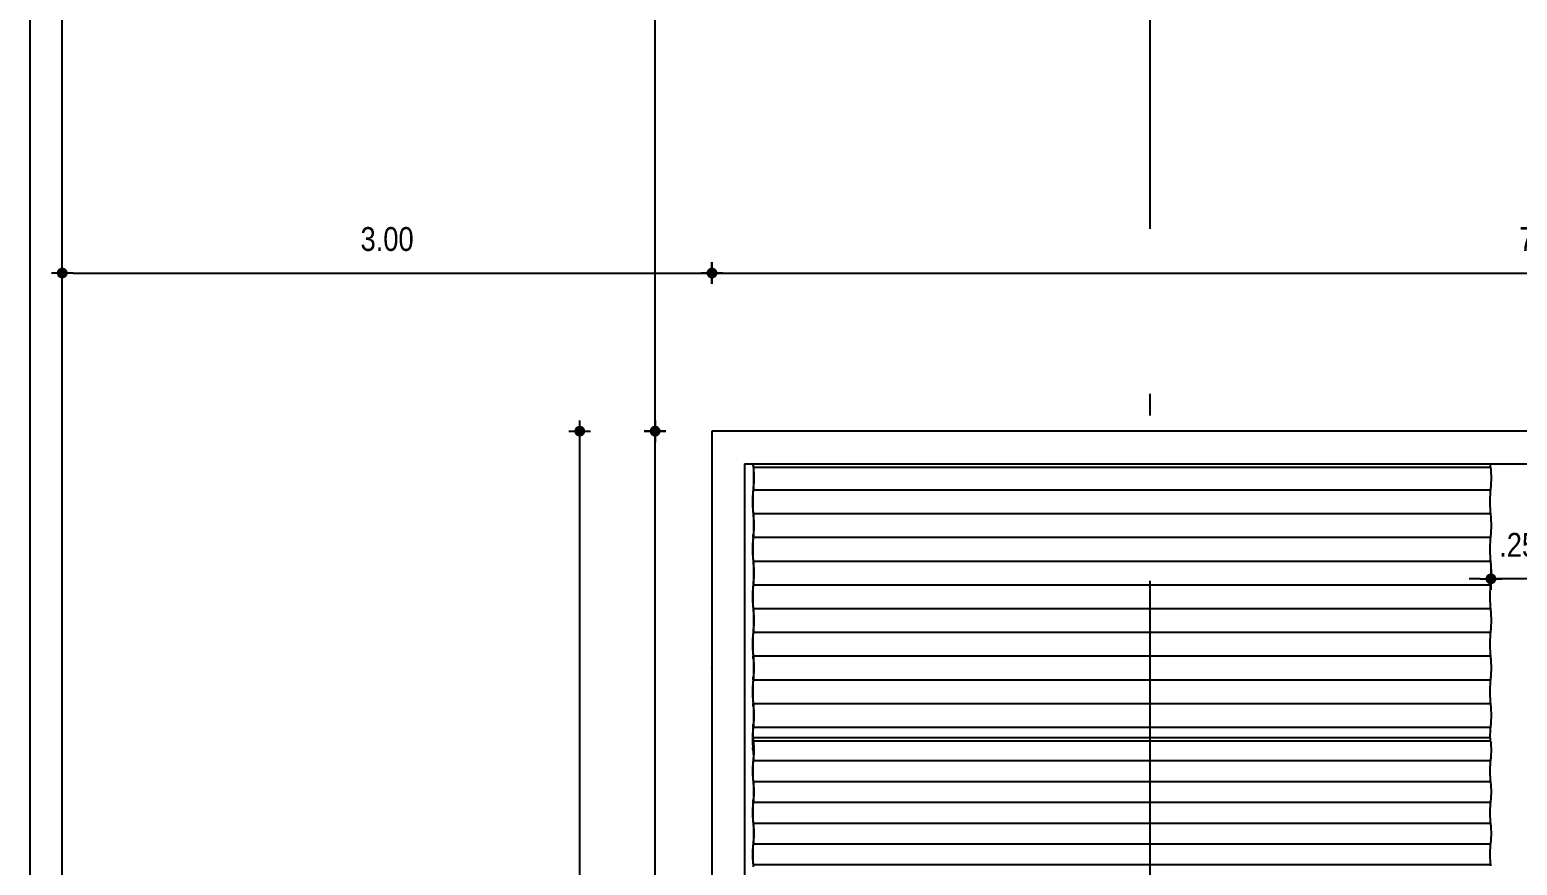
# Model space of a CAD drawing. Header units: millimetres. Extents: x 3212 to 6878, y 1640 to 3386.
# Drawn here: x 3259.11 to 3265.97, y 1666.02 to 1669.87 of the extents above; entities that cross this region are included whole.
import ezdxf

# ---------------------------------------------------------------- set-up
doc = ezdxf.new("R2010")
doc.units = ezdxf.units.MM
doc.header["$LTSCALE"] = 0.8
doc.linetypes.add('DASHDOT2', pattern=[12.7, 6.35, -3.175, 0, -3.175])
for name, color, linetype in [('A-PEN-08', 8, 'Continuous'), ('A-PEN-R', 1, 'Continuous'), ('A-PEN-Y', 2, 'Continuous'), ('COTA', 2, 'Continuous'), ('JANELAS_EXTERNO', 1, 'Continuous')]:
    doc.layers.add(name, color=color, linetype=linetype)
doc.layers.add('COTAS', color=53, linetype='Continuous', lineweight=9)
doc.styles.add('F2', font='ARIALN.TTF')
doc.dimstyles.new('ARQUITETURA', dxfattribs={"dimtxt": 0.11, "dimasz": 0.05, "dimexe": 0.1, "dimexo": 0, "dimgap": 0.1, "dimtad": 1, "dimzin": 5, "dimdsep": 46, "dimtxsty": 'F2', "dimblk": 'COTA', "dimcen": 0, "dimse1": 1, "dimse2": 1, "dimadec": 0, "dimazin": 0, "dimtfac": 2, "dimtix": 1, "dimtmove": 2, "dimatfit": 3, "dimldrblk": 'COTA', "dimfxl": 0, "dimtolj": 1, "dimtzin": 5, "dimarcsym": 0})

# ---------------------------------------------------------------- blocks, each defined once
blk = doc.blocks.new('COTA')
at = {"layer": 'COTA'}
for p, q in [((-1, 0), (1, 0)), ((0, 1), (0, -1))]:
    blk.add_line(p, q, dxfattribs=at)
at = {"layer": 'COTA', "const_width": 0.5}
blk.add_lwpolyline([(-0.25, 0, 1), (0.25, 0, 1)], format="xyb", close=True, dxfattribs=at)
blk = doc.blocks.new('*D290')
at = {"layer": 'COTAS', "color": 0, "lineweight": -2, "transparency": 16777216}
blk.add_line((3261.994, 1653.2206), (3261.994, 1667.9706), dxfattribs=at)
at = {"layer": 'Defpoints', "color": 0, "transparency": 16777216}
for p in [(3261.994, 1668.0206), (3262.2566, 1668.0206), (3262.2566, 1653.1706)]:
    blk.add_point(p, dxfattribs=at)
at = {"layer": 'COTAS', "color": 0, "lineweight": -2, "transparency": 16777216, "xscale": 0.05, "yscale": 0.05, "zscale": 0.05}
for p, rotation in [((3261.994, 1668.0206), 90), ((3261.994, 1653.1706), 270)]:
    blk.add_blockref('COTA', p, dxfattribs=dict(at, rotation=rotation))
at = {"layer": 'COTAS', "color": 0, "transparency": 16777216, "insert": (3261.8378, 1660.5956), "char_height": 0.11, "attachment_point": 5, "rotation": 90, "style": 'F2'}
blk.add_mtext('\\A1;14.85', dxfattribs=at)
blk = doc.blocks.new('*D291')
at = {"layer": 'COTAS', "color": 0, "lineweight": -2, "transparency": 16777216}
blk.add_line((3261.994, 1668.0706), (3261.994, 1681.9706), dxfattribs=at)
at = {"layer": 'Defpoints', "color": 0, "transparency": 16777216}
for p in [(3261.994, 1682.0206), (3261.994, 1682.0206), (3262.2566, 1668.0206)]:
    blk.add_point(p, dxfattribs=at)
at = {"layer": 'COTAS', "color": 0, "lineweight": -2, "transparency": 16777216, "xscale": 0.05, "yscale": 0.05, "zscale": 0.05}
for p, rotation in [((3261.994, 1682.0206), 90), ((3261.994, 1668.0206), 270)]:
    blk.add_blockref('COTA', p, dxfattribs=dict(at, rotation=rotation))
at = {"layer": 'COTAS', "color": 0, "transparency": 16777216, "insert": (3261.8378, 1675.0206), "char_height": 0.11, "attachment_point": 5, "rotation": 90, "style": 'F2'}
blk.add_mtext('\\A1;14.00', dxfattribs=at)
blk = doc.blocks.new('*D292')
at = {"layer": 'COTAS', "color": 0, "lineweight": -2, "transparency": 16777216}
blk.add_line((3259.3066, 1668.7505), (3262.2066, 1668.7505), dxfattribs=at)
at = {"layer": 'Defpoints', "color": 0, "transparency": 16777216}
for p in [(3262.2566, 1668.7505), (3259.2566, 1668.6706), (3262.2566, 1668.0206)]:
    blk.add_point(p, dxfattribs=at)
at = {"layer": 'COTAS', "color": 0, "lineweight": -2, "transparency": 16777216, "xscale": 0.05, "yscale": 0.05, "zscale": 0.05, "rotation": 180}
blk.add_blockref('COTA', (3259.2566, 1668.7505), dxfattribs=at)
at = {"layer": 'COTAS', "color": 0, "lineweight": -2, "transparency": 16777216, "xscale": 0.05, "yscale": 0.05, "zscale": 0.05}
blk.add_blockref('COTA', (3262.2566, 1668.7505), dxfattribs=at)
at = {"layer": 'COTAS', "color": 0, "transparency": 16777216, "insert": (3260.7566, 1668.9067), "char_height": 0.11, "attachment_point": 5, "style": 'F2'}
blk.add_mtext('\\A1;3.00', dxfattribs=at)
blk = doc.blocks.new('*D293')
at = {"layer": 'COTAS', "color": 0, "lineweight": -2, "transparency": 16777216}
blk.add_line((3262.3066, 1668.7505), (3269.9066, 1668.7505), dxfattribs=at)
at = {"layer": 'Defpoints', "color": 0, "transparency": 16777216}
for p in [(3269.9566, 1668.7505), (3262.2566, 1668.0206), (3269.9566, 1668.0206)]:
    blk.add_point(p, dxfattribs=at)
at = {"layer": 'COTAS', "color": 0, "lineweight": -2, "transparency": 16777216, "xscale": 0.05, "yscale": 0.05, "zscale": 0.05, "rotation": 180}
blk.add_blockref('COTA', (3262.2566, 1668.7505), dxfattribs=at)
at = {"layer": 'COTAS', "color": 0, "lineweight": -2, "transparency": 16777216, "xscale": 0.05, "yscale": 0.05, "zscale": 0.05}
blk.add_blockref('COTA', (3269.9566, 1668.7505), dxfattribs=at)
at = {"layer": 'COTAS', "color": 0, "transparency": 16777216, "insert": (3266.1066, 1668.9067), "char_height": 0.11, "attachment_point": 5, "style": 'F2'}
blk.add_mtext('\\A1;7.70', dxfattribs=at)
blk = doc.blocks.new('*D302')
at = {"layer": 'COTAS', "color": 0, "lineweight": -2, "transparency": 16777216}
blk.add_line((3261.646, 1652.2207), (3261.646, 1667.9706), dxfattribs=at)
at = {"layer": 'Defpoints', "color": 0, "transparency": 16777216}
for p in [(3261.646, 1668.0206), (3262.3031, 1668.0206), (3266.2556, 1652.1707)]:
    blk.add_point(p, dxfattribs=at)
at = {"layer": 'COTAS', "color": 0, "lineweight": -2, "transparency": 16777216, "xscale": 0.05, "yscale": 0.05, "zscale": 0.05}
for p, rotation in [((3261.646, 1668.0206), 90), ((3261.646, 1652.1707), 270)]:
    blk.add_blockref('COTA', p, dxfattribs=dict(at, rotation=rotation))
at = {"layer": 'COTAS', "color": 0, "transparency": 16777216, "insert": (3261.4899, 1660.0956), "char_height": 0.11, "attachment_point": 5, "rotation": 90, "style": 'F2'}
blk.add_mtext('\\A1;15.85', dxfattribs=at)
blk = doc.blocks.new('*D303')
at = {"layer": 'COTAS', "color": 0, "lineweight": -2, "transparency": 16777216}
for p, q in [((3265.803, 1667.339), (3265.753, 1667.339)), ((3266.1041, 1667.339), (3265.853, 1667.339)), ((3266.1541, 1667.339), (3266.2041, 1667.339))]:
    blk.add_line(p, q, dxfattribs=at)
at = {"layer": 'Defpoints', "color": 0, "transparency": 16777216}
for p in [(3266.1041, 1667.4089), (3265.853, 1667.3929), (3265.853, 1667.339)]:
    blk.add_point(p, dxfattribs=at)
at = {"layer": 'COTAS', "color": 0, "lineweight": -2, "transparency": 16777216, "xscale": 0.05, "yscale": 0.05, "zscale": 0.05}
blk.add_blockref('COTA', (3265.853, 1667.339), dxfattribs=at)
at = {"layer": 'COTAS', "color": 0, "lineweight": -2, "transparency": 16777216, "xscale": 0.05, "yscale": 0.05, "zscale": 0.05, "rotation": 180}
blk.add_blockref('COTA', (3266.1041, 1667.339), dxfattribs=at)
at = {"layer": 'COTAS', "color": 0, "transparency": 16777216, "insert": (3265.9786, 1667.4952), "char_height": 0.11, "attachment_point": 5, "style": 'F2'}
blk.add_mtext('\\A1;.25', dxfattribs=at)

msp = doc.modelspace()

# ---------------------------------------------------------------- linework, layer by layer
for p, q in [((3262.446, 1667.8652), (3262.4464, 1667.8706)), ((3262.446, 1667.8652), (3262.448, 1667.8406)), ((3262.4478, 1667.8531), (3262.4464, 1667.8706)), ((3262.4478, 1667.8531), (3262.4485, 1667.8452)), ((3262.448, 1667.8406), (3262.4484, 1667.8326)), ((3262.4484, 1667.8326), (3262.4488, 1667.8238)), ((3262.4485, 1667.8452), (3262.449, 1667.8361)), ((3262.4488, 1667.8238), (3262.449, 1667.8144)), ((3262.449, 1667.8361), (3262.4493, 1667.8262)), ((3262.449, 1667.8144), (3262.449, 1667.8048)), ((3262.4493, 1667.8262), (3262.4496, 1667.8157)), ((3262.4496, 1667.8157), (3262.4496, 1667.8048)), ((3265.8517, 1667.8531), (3265.1837, 1667.8531)), ((3265.8517, 1667.8531), (3265.8503, 1667.8706)), ((3265.8517, 1667.8531), (3265.8523, 1667.8452)), ((3265.8523, 1667.8452), (3265.8528, 1667.8361)), ((3265.8528, 1667.8361), (3265.8532, 1667.8262)), ((3265.8532, 1667.8262), (3265.8534, 1667.8157)), ((3265.8534, 1667.8157), (3265.8535, 1667.8048)), ((3262.446, 1667.7489), (3262.4453, 1667.7402)), ((3262.4464, 1667.7435), (3262.4458, 1667.7356)), ((3262.4474, 1667.762), (3262.446, 1667.7489)), ((3262.4471, 1667.75), (3262.4464, 1667.7435)), ((3262.4478, 1667.7565), (3262.4471, 1667.75)), ((3262.448, 1667.769), (3262.4474, 1667.762)), ((3262.4485, 1667.7644), (3262.4478, 1667.7565)), ((3262.4484, 1667.777), (3262.448, 1667.769)), ((3262.4488, 1667.7858), (3262.4484, 1667.777)), ((3262.449, 1667.7735), (3262.4485, 1667.7644)), ((3262.449, 1667.7952), (3262.4488, 1667.7858)), ((3262.449, 1667.8048), (3262.449, 1667.7952)), ((3262.4493, 1667.7834), (3262.449, 1667.7735)), ((3262.4496, 1667.7939), (3262.4493, 1667.7834)), ((3262.4496, 1667.8048), (3262.4496, 1667.7939)), ((3265.8502, 1667.7435), (3265.8496, 1667.7356)), ((3265.8509, 1667.75), (3265.8502, 1667.7435)), ((3265.8517, 1667.7565), (3265.8509, 1667.75)), ((3265.8523, 1667.7644), (3265.8517, 1667.7565)), ((3265.8528, 1667.7735), (3265.8523, 1667.7644)), ((3265.8532, 1667.7834), (3265.8528, 1667.7735)), ((3265.8534, 1667.7939), (3265.8532, 1667.7834)), ((3265.8535, 1667.8048), (3265.8534, 1667.7939)), ((3262.4443, 1667.719), (3262.444, 1667.7073)), ((3262.444, 1667.7073), (3262.444, 1667.6952)), ((3262.444, 1667.6952), (3262.444, 1667.6832)), ((3262.444, 1667.6832), (3262.4443, 1667.6714)), ((3262.4447, 1667.7301), (3262.4443, 1667.719)), ((3262.4449, 1667.7166), (3262.4446, 1667.7061)), ((3262.4446, 1667.7061), (3262.4446, 1667.6952)), ((3262.4446, 1667.6952), (3262.4446, 1667.6844)), ((3262.4446, 1667.6844), (3262.4449, 1667.6738)), ((3262.4453, 1667.7402), (3262.4447, 1667.7301)), ((3262.4452, 1667.7266), (3262.4449, 1667.7166)), ((3262.4449, 1667.6738), (3262.4452, 1667.6639)), ((3262.4458, 1667.7356), (3262.4452, 1667.7266)), ((3265.8485, 1667.7061), (3265.8484, 1667.6952)), ((3265.8484, 1667.6952), (3265.8485, 1667.6844)), ((3265.8487, 1667.7166), (3265.8485, 1667.7061)), ((3265.8485, 1667.6844), (3265.8487, 1667.6738)), ((3265.8491, 1667.7266), (3265.8487, 1667.7166)), ((3265.8487, 1667.6738), (3265.8491, 1667.6639)), ((3265.8496, 1667.7356), (3265.8491, 1667.7266)), ((3262.4443, 1667.6714), (3262.4447, 1667.6604)), ((3262.4447, 1667.6604), (3262.4453, 1667.6503)), ((3262.4452, 1667.6639), (3262.4458, 1667.6549)), ((3262.4453, 1667.6503), (3262.446, 1667.6415)), ((3262.4458, 1667.6549), (3262.4464, 1667.647)), ((3262.446, 1667.6415), (3262.4474, 1667.6285)), ((3262.4464, 1667.647), (3262.4471, 1667.6405)), ((3262.4471, 1667.6405), (3262.4478, 1667.6339)), ((3262.4474, 1667.6285), (3262.448, 1667.6215)), ((3262.4478, 1667.6339), (3262.4485, 1667.626)), ((3262.448, 1667.6215), (3262.4484, 1667.6135)), ((3262.4484, 1667.6135), (3262.4488, 1667.6047)), ((3262.4485, 1667.626), (3262.449, 1667.617)), ((3262.4488, 1667.6047), (3262.449, 1667.5953)), ((3262.449, 1667.617), (3262.4493, 1667.6071)), ((3262.4493, 1667.6071), (3262.4496, 1667.5965)), ((3265.8491, 1667.6639), (3265.8496, 1667.6549)), ((3265.8496, 1667.6549), (3265.8502, 1667.647)), ((3265.8502, 1667.647), (3265.8509, 1667.6405)), ((3265.8509, 1667.6405), (3265.8517, 1667.6339)), ((3265.8517, 1667.6339), (3265.8523, 1667.626)), ((3265.8523, 1667.626), (3265.8528, 1667.617)), ((3265.8528, 1667.617), (3265.8532, 1667.6071)), ((3265.8532, 1667.6071), (3265.8534, 1667.5965)), ((3262.446, 1667.5298), (3262.4474, 1667.5428)), ((3262.4478, 1667.5374), (3262.4471, 1667.5309)), ((3262.448, 1667.5498), (3262.4474, 1667.5428)), ((3262.4485, 1667.5453), (3262.4478, 1667.5374)), ((3262.4484, 1667.5579), (3262.448, 1667.5498)), ((3262.4488, 1667.5667), (3262.4484, 1667.5579)), ((3262.449, 1667.5543), (3262.4485, 1667.5453)), ((3262.449, 1667.576), (3262.4488, 1667.5667)), ((3262.449, 1667.5953), (3262.449, 1667.5857)), ((3262.449, 1667.5857), (3262.449, 1667.576)), ((3262.4493, 1667.5643), (3262.449, 1667.5543)), ((3262.4496, 1667.5748), (3262.4493, 1667.5643)), ((3262.4496, 1667.5965), (3262.4496, 1667.5857)), ((3262.4496, 1667.5857), (3262.4496, 1667.5748)), ((3265.8517, 1667.5374), (3265.8509, 1667.5309)), ((3265.8523, 1667.5453), (3265.8517, 1667.5374)), ((3265.8528, 1667.5543), (3265.8523, 1667.5453)), ((3265.8532, 1667.5643), (3265.8528, 1667.5543)), ((3265.8534, 1667.5748), (3265.8532, 1667.5643)), ((3265.8534, 1667.5965), (3265.8535, 1667.5857)), ((3265.8535, 1667.5857), (3265.8534, 1667.5748)), ((3262.4443, 1667.4999), (3262.444, 1667.4882)), ((3262.444, 1667.4882), (3262.444, 1667.4761)), ((3262.444, 1667.4761), (3262.444, 1667.464)), ((3262.4447, 1667.511), (3262.4443, 1667.4999)), ((3262.4449, 1667.4975), (3262.4446, 1667.487)), ((3262.4446, 1667.487), (3262.4446, 1667.4761)), ((3262.4446, 1667.4761), (3262.4446, 1667.4652)), ((3262.4453, 1667.521), (3262.4447, 1667.511)), ((3262.4452, 1667.5074), (3262.4449, 1667.4975)), ((3262.4458, 1667.5165), (3262.4452, 1667.5074)), ((3262.446, 1667.5298), (3262.4453, 1667.521)), ((3262.4464, 1667.5244), (3262.4458, 1667.5165)), ((3262.4471, 1667.5309), (3262.4464, 1667.5244)), ((3265.8485, 1667.487), (3265.8484, 1667.4761)), ((3265.8484, 1667.4761), (3265.8485, 1667.4652)), ((3265.8487, 1667.4975), (3265.8485, 1667.487)), ((3265.8491, 1667.5074), (3265.8487, 1667.4975)), ((3265.8496, 1667.5165), (3265.8491, 1667.5074)), ((3265.8502, 1667.5244), (3265.8496, 1667.5165)), ((3265.8509, 1667.5309), (3265.8502, 1667.5244)), ((3262.444, 1667.464), (3262.4443, 1667.4523)), ((3262.4443, 1667.4523), (3262.4447, 1667.4412)), ((3262.4446, 1667.4652), (3262.4449, 1667.4547)), ((3262.4447, 1667.4412), (3262.4453, 1667.4312)), ((3262.4449, 1667.4547), (3262.4452, 1667.4448)), ((3262.4452, 1667.4448), (3262.4458, 1667.4357)), ((3262.4453, 1667.4312), (3262.446, 1667.4224)), ((3262.4458, 1667.4357), (3262.4464, 1667.4278)), ((3262.446, 1667.4224), (3262.4474, 1667.4094)), ((3262.4464, 1667.4278), (3262.4471, 1667.4213)), ((3262.4471, 1667.4213), (3262.4478, 1667.4148)), ((3262.4474, 1667.4094), (3262.448, 1667.4024)), ((3262.4478, 1667.4148), (3262.4485, 1667.4069)), ((3262.448, 1667.4024), (3262.4484, 1667.3943)), ((3262.4485, 1667.4069), (3262.449, 1667.3979)), ((3262.449, 1667.3979), (3262.4493, 1667.3879)), ((3265.8485, 1667.4652), (3265.8487, 1667.4547)), ((3265.8487, 1667.4547), (3265.8491, 1667.4448)), ((3265.8491, 1667.4448), (3265.8496, 1667.4357)), ((3265.8496, 1667.4357), (3265.8502, 1667.4278)), ((3265.8502, 1667.4278), (3265.8509, 1667.4213)), ((3265.8509, 1667.4213), (3265.8517, 1667.4148)), ((3265.8517, 1667.4148), (3265.8523, 1667.4069)), ((3265.8523, 1667.4069), (3265.8528, 1667.3979)), ((3265.8528, 1667.3979), (3265.8532, 1667.3879)), ((3262.448, 1667.3307), (3262.4474, 1667.3237)), ((3262.4484, 1667.3387), (3262.448, 1667.3307)), ((3262.4484, 1667.3943), (3262.4488, 1667.3855)), ((3262.4488, 1667.3475), (3262.4484, 1667.3387)), ((3262.449, 1667.3352), (3262.4485, 1667.3262)), ((3262.4488, 1667.3855), (3262.449, 1667.3762)), ((3262.449, 1667.3569), (3262.4488, 1667.3475)), ((3262.449, 1667.3762), (3262.449, 1667.3665)), ((3262.449, 1667.3665), (3262.449, 1667.3569)), ((3262.4493, 1667.3451), (3262.449, 1667.3352)), ((3262.4493, 1667.3879), (3262.4496, 1667.3774)), ((3262.4496, 1667.3557), (3262.4493, 1667.3451)), ((3262.4496, 1667.3774), (3262.4496, 1667.3665)), ((3262.4496, 1667.3665), (3262.4496, 1667.3557)), ((3265.8528, 1667.3352), (3265.8523, 1667.3262)), ((3265.8532, 1667.3451), (3265.8528, 1667.3352)), ((3265.8532, 1667.3879), (3265.8534, 1667.3774)), ((3265.8534, 1667.3557), (3265.8532, 1667.3451)), ((3265.8534, 1667.3774), (3265.8535, 1667.3665)), ((3265.8535, 1667.3665), (3265.8534, 1667.3557)), ((3262.4443, 1667.2808), (3262.444, 1667.269)), ((3262.444, 1667.269), (3262.444, 1667.257)), ((3262.4447, 1667.2918), (3262.4443, 1667.2808)), ((3262.4449, 1667.2784), (3262.4446, 1667.2678)), ((3262.4446, 1667.2678), (3262.4446, 1667.257)), ((3262.4453, 1667.3019), (3262.4447, 1667.2918)), ((3262.4452, 1667.2883), (3262.4449, 1667.2784)), ((3262.4458, 1667.2973), (3262.4452, 1667.2883)), ((3262.446, 1667.3107), (3262.4453, 1667.3019)), ((3262.4464, 1667.3052), (3262.4458, 1667.2973)), ((3262.4474, 1667.3237), (3262.446, 1667.3107)), ((3262.4471, 1667.3118), (3262.4464, 1667.3052)), ((3262.4478, 1667.3183), (3262.4471, 1667.3118)), ((3262.4485, 1667.3262), (3262.4478, 1667.3183)), ((3265.8485, 1667.2678), (3265.8484, 1667.257)), ((3265.8487, 1667.2784), (3265.8485, 1667.2678)), ((3265.8491, 1667.2883), (3265.8487, 1667.2784)), ((3265.8496, 1667.2973), (3265.8491, 1667.2883)), ((3265.8502, 1667.3052), (3265.8496, 1667.2973)), ((3265.8509, 1667.3118), (3265.8502, 1667.3052)), ((3265.8517, 1667.3183), (3265.8509, 1667.3118)), ((3265.8523, 1667.3262), (3265.8517, 1667.3183)), ((3262.444, 1667.257), (3262.444, 1667.2449)), ((3262.444, 1667.2449), (3262.4443, 1667.2332)), ((3262.4443, 1667.2332), (3262.4447, 1667.2221)), ((3262.4446, 1667.257), (3262.4446, 1667.2461)), ((3262.4446, 1667.2461), (3262.4449, 1667.2356)), ((3262.4447, 1667.2221), (3262.4453, 1667.212)), ((3262.4449, 1667.2356), (3262.4452, 1667.2256)), ((3262.4452, 1667.2256), (3262.4458, 1667.2166)), ((3262.4453, 1667.212), (3262.446, 1667.2033)), ((3262.4458, 1667.2166), (3262.4464, 1667.2087)), ((3262.446, 1667.2033), (3262.4474, 1667.1902)), ((3262.4464, 1667.2087), (3262.4471, 1667.2022)), ((3262.4471, 1667.2022), (3262.4478, 1667.1957)), ((3262.4478, 1667.1957), (3262.4485, 1667.1878)), ((3265.8484, 1667.257), (3265.8485, 1667.2461)), ((3265.8485, 1667.2461), (3265.8487, 1667.2356)), ((3265.8487, 1667.2356), (3265.8491, 1667.2256)), ((3265.8491, 1667.2256), (3265.8496, 1667.2166)), ((3265.8496, 1667.2166), (3265.8502, 1667.2087)), ((3265.8502, 1667.2087), (3265.8509, 1667.2022)), ((3265.8509, 1667.2022), (3265.8517, 1667.1957)), ((3265.8517, 1667.1957), (3265.8523, 1667.1878)), ((3262.4474, 1667.1902), (3262.448, 1667.1832)), ((3262.448, 1667.1832), (3262.4484, 1667.1752)), ((3262.4484, 1667.1752), (3262.4488, 1667.1664)), ((3262.4488, 1667.1284), (3262.4484, 1667.1196)), ((3262.4485, 1667.1878), (3262.449, 1667.1787)), ((3262.4488, 1667.1664), (3262.449, 1667.157)), ((3262.449, 1667.1378), (3262.4488, 1667.1284)), ((3262.449, 1667.1787), (3262.4493, 1667.1688)), ((3262.449, 1667.157), (3262.449, 1667.1474)), ((3262.449, 1667.1474), (3262.449, 1667.1378)), ((3262.4493, 1667.126), (3262.449, 1667.1161)), ((3262.4493, 1667.1688), (3262.4496, 1667.1583)), ((3262.4496, 1667.1365), (3262.4493, 1667.126)), ((3262.4496, 1667.1583), (3262.4496, 1667.1474)), ((3262.4496, 1667.1474), (3262.4496, 1667.1365)), ((3265.8523, 1667.1878), (3265.8528, 1667.1787)), ((3265.8528, 1667.1787), (3265.8532, 1667.1688)), ((3265.8532, 1667.126), (3265.8528, 1667.1161)), ((3265.8532, 1667.1688), (3265.8534, 1667.1583)), ((3265.8534, 1667.1365), (3265.8532, 1667.126)), ((3265.8534, 1667.1583), (3265.8535, 1667.1474)), ((3265.8535, 1667.1474), (3265.8534, 1667.1365)), ((3262.4443, 1667.0616), (3262.444, 1667.0499)), ((3262.4447, 1667.0727), (3262.4443, 1667.0616)), ((3262.4449, 1667.0592), (3262.4446, 1667.0487)), ((3262.4453, 1667.0828), (3262.4447, 1667.0727)), ((3262.4452, 1667.0692), (3262.4449, 1667.0592)), ((3262.4458, 1667.0782), (3262.4452, 1667.0692)), ((3262.446, 1667.0915), (3262.4453, 1667.0828)), ((3262.4464, 1667.0861), (3262.4458, 1667.0782)), ((3262.4474, 1667.1046), (3262.446, 1667.0915)), ((3262.4471, 1667.0926), (3262.4464, 1667.0861)), ((3262.4478, 1667.0991), (3262.4471, 1667.0926)), ((3262.448, 1667.1116), (3262.4474, 1667.1046)), ((3262.4485, 1667.107), (3262.4478, 1667.0991)), ((3262.4484, 1667.1196), (3262.448, 1667.1116)), ((3262.449, 1667.1161), (3262.4485, 1667.107)), ((3265.8487, 1667.0592), (3265.8485, 1667.0487)), ((3265.8491, 1667.0692), (3265.8487, 1667.0592)), ((3265.8496, 1667.0782), (3265.8491, 1667.0692)), ((3265.8502, 1667.0861), (3265.8496, 1667.0782)), ((3265.8509, 1667.0926), (3265.8502, 1667.0861)), ((3265.8517, 1667.0991), (3265.8509, 1667.0926)), ((3265.8523, 1667.107), (3265.8517, 1667.0991)), ((3265.8528, 1667.1161), (3265.8523, 1667.107)), ((3262.444, 1667.0499), (3262.444, 1667.0378)), ((3262.444, 1667.0378), (3262.444, 1667.0258)), ((3262.444, 1667.0258), (3262.4443, 1667.014)), ((3262.4443, 1667.014), (3262.4447, 1667.003)), ((3262.4446, 1667.0487), (3262.4446, 1667.0378)), ((3262.4446, 1667.0378), (3262.4446, 1667.027)), ((3262.4446, 1667.027), (3262.4449, 1667.0164)), ((3262.4447, 1667.003), (3262.4453, 1666.9929)), ((3262.4449, 1667.0164), (3262.4452, 1667.0065)), ((3262.4452, 1667.0065), (3262.4458, 1666.9975)), ((3262.4453, 1666.9929), (3262.446, 1666.9841)), ((3262.4458, 1666.9975), (3262.4464, 1666.9896)), ((3262.4464, 1666.9896), (3262.4471, 1666.983)), ((3265.8485, 1667.0487), (3265.8484, 1667.0378)), ((3265.8484, 1667.0378), (3265.8485, 1667.027)), ((3265.8485, 1667.027), (3265.8487, 1667.0164)), ((3265.8487, 1667.0164), (3265.8491, 1667.0065)), ((3265.8491, 1667.0065), (3265.8496, 1666.9975)), ((3265.8496, 1666.9975), (3265.8502, 1666.9896)), ((3265.8502, 1666.9896), (3265.8509, 1666.983)), ((3262.2563, 1666.9269), (3262.2562, 1666.9266)), ((3262.2562, 1666.9266), (3262.2563, 1666.9264)), ((3262.2564, 1666.9271), (3262.2563, 1666.9269)), ((3262.2563, 1666.9264), (3262.2564, 1666.9262)), ((3262.2565, 1666.9273), (3262.2564, 1666.9271)), ((3262.2565, 1666.926), (3262.2564, 1666.9262)), ((3262.2566, 1666.9274), (3262.2565, 1666.9273)), ((3262.2565, 1666.926), (3262.2566, 1666.9259)), ((3262.2566, 1666.9274), (3262.2566, 1666.9259)), ((3262.4474, 1666.9711), (3262.446, 1666.9841)), ((3262.4471, 1666.983), (3262.4478, 1666.9765)), ((3262.4474, 1666.9711), (3262.448, 1666.9641)), ((3262.4478, 1666.9765), (3262.4485, 1666.9686)), ((3262.448, 1666.9641), (3262.4484, 1666.9561)), ((3262.4484, 1666.9561), (3262.4488, 1666.9473)), ((3262.4485, 1666.9686), (3262.449, 1666.9596)), ((3262.4488, 1666.9473), (3262.449, 1666.9379)), ((3262.449, 1666.9186), (3262.4488, 1666.9093)), ((3262.449, 1666.9596), (3262.4493, 1666.9497)), ((3262.449, 1666.9379), (3262.449, 1666.9283)), ((3262.449, 1666.9283), (3262.449, 1666.9186)), ((3262.4493, 1666.9497), (3262.4496, 1666.9391)), ((3262.4496, 1666.9174), (3262.4493, 1666.9069)), ((3262.4496, 1666.9391), (3262.4496, 1666.9283)), ((3262.4496, 1666.9283), (3262.4496, 1666.9174)), ((3265.8509, 1666.983), (3265.8517, 1666.9765)), ((3265.8517, 1666.9765), (3265.8523, 1666.9686)), ((3265.8523, 1666.9686), (3265.8528, 1666.9596)), ((3265.8528, 1666.9596), (3265.8532, 1666.9497)), ((3265.8532, 1666.9497), (3265.8534, 1666.9391)), ((3265.8534, 1666.9174), (3265.8532, 1666.9069)), ((3265.8534, 1666.9391), (3265.8535, 1666.9283)), ((3265.8535, 1666.9283), (3265.8534, 1666.9174)), ((3262.4447, 1666.8536), (3262.4443, 1666.8425)), ((3262.4453, 1666.8636), (3262.4447, 1666.8536)), ((3262.4452, 1666.85), (3262.4449, 1666.8401)), ((3262.4458, 1666.8591), (3262.4452, 1666.85)), ((3262.446, 1666.8724), (3262.4453, 1666.8636)), ((3262.4464, 1666.867), (3262.4458, 1666.8591)), ((3262.446, 1666.8724), (3262.4474, 1666.8854)), ((3262.4471, 1666.8735), (3262.4464, 1666.867)), ((3262.4478, 1666.88), (3262.4471, 1666.8735)), ((3262.448, 1666.8924), (3262.4474, 1666.8854)), ((3262.4485, 1666.8879), (3262.4478, 1666.88)), ((3262.4484, 1666.9005), (3262.448, 1666.8924)), ((3262.4488, 1666.9093), (3262.4484, 1666.9005)), ((3262.449, 1666.8969), (3262.4485, 1666.8879)), ((3262.4493, 1666.9069), (3262.449, 1666.8969)), ((3265.8491, 1666.85), (3265.8487, 1666.8401)), ((3265.8496, 1666.8591), (3265.8491, 1666.85)), ((3265.8502, 1666.867), (3265.8496, 1666.8591)), ((3265.8509, 1666.8735), (3265.8502, 1666.867)), ((3265.8517, 1666.88), (3265.8509, 1666.8735)), ((3265.8523, 1666.8879), (3265.8517, 1666.88)), ((3265.8528, 1666.8969), (3265.8523, 1666.8879)), ((3265.8532, 1666.9069), (3265.8528, 1666.8969)), ((3262.4443, 1666.8425), (3262.444, 1666.8308)), ((3262.444, 1666.8308), (3262.444, 1666.8187)), ((3262.444, 1666.8187), (3262.444, 1666.8066)), ((3262.444, 1666.8066), (3262.4443, 1666.7949)), ((3262.4443, 1666.7949), (3262.4447, 1666.7838)), ((3262.4449, 1666.8401), (3262.4446, 1666.8296)), ((3262.4446, 1666.8296), (3262.4446, 1666.8187)), ((3262.4446, 1666.8187), (3262.4446, 1666.8078)), ((3262.4446, 1666.8078), (3262.4449, 1666.7973)), ((3262.4447, 1666.7838), (3262.4453, 1666.7738)), ((3262.4449, 1666.7973), (3262.4452, 1666.7874)), ((3262.4452, 1666.7874), (3262.4458, 1666.7783)), ((3265.8485, 1666.8296), (3265.8484, 1666.8187)), ((3265.8484, 1666.8187), (3265.8485, 1666.8078)), ((3265.8487, 1666.8401), (3265.8485, 1666.8296)), ((3265.8485, 1666.8078), (3265.8487, 1666.7973)), ((3265.8487, 1666.7973), (3265.8491, 1666.7874)), ((3265.8491, 1666.7874), (3265.8496, 1666.7783)), ((3262.4453, 1666.7738), (3262.446, 1666.765)), ((3262.4458, 1666.7783), (3262.4464, 1666.7704)), ((3262.4474, 1666.752), (3262.446, 1666.765)), ((3262.4464, 1666.7704), (3262.4471, 1666.7639)), ((3262.4471, 1666.7639), (3262.4478, 1666.7574)), ((3262.4474, 1666.752), (3262.448, 1666.745)), ((3262.4478, 1666.7574), (3262.4485, 1666.7495)), ((3262.448, 1666.745), (3262.4484, 1666.7369)), ((3262.4484, 1666.7369), (3262.4488, 1666.7281)), ((3262.4485, 1666.7495), (3262.449, 1666.7405)), ((3262.4488, 1666.7281), (3262.449, 1666.7188)), ((3262.449, 1666.7405), (3262.4493, 1666.7305)), ((3262.449, 1666.7188), (3262.449, 1666.7091)), ((3262.4493, 1666.7305), (3262.4496, 1666.72)), ((3262.4496, 1666.72), (3262.4496, 1666.7091)), ((3265.8496, 1666.7783), (3265.8502, 1666.7704)), ((3265.8502, 1666.7704), (3265.8509, 1666.7639)), ((3265.8509, 1666.7639), (3265.8517, 1666.7574)), ((3265.8517, 1666.7574), (3265.8523, 1666.7495)), ((3265.8523, 1666.7495), (3265.8528, 1666.7405)), ((3265.8528, 1666.7405), (3265.8532, 1666.7305)), ((3265.8532, 1666.7305), (3265.8534, 1666.72)), ((3265.8534, 1666.72), (3265.8535, 1666.7091)), ((3262.4453, 1666.6445), (3262.4447, 1666.6344)), ((3262.446, 1666.6533), (3262.4453, 1666.6445)), ((3262.4464, 1666.6478), (3262.4458, 1666.6399)), ((3262.446, 1666.6533), (3262.4474, 1666.6663)), ((3262.4471, 1666.6543), (3262.4464, 1666.6478)), ((3262.4478, 1666.6609), (3262.4471, 1666.6543)), ((3262.448, 1666.6733), (3262.4474, 1666.6663)), ((3262.4485, 1666.6688), (3262.4478, 1666.6609)), ((3262.4484, 1666.6813), (3262.448, 1666.6733)), ((3262.4488, 1666.6901), (3262.4484, 1666.6813)), ((3262.449, 1666.6778), (3262.4485, 1666.6688)), ((3262.449, 1666.6995), (3262.4488, 1666.6901)), ((3262.449, 1666.7091), (3262.449, 1666.6995)), ((3262.4493, 1666.6877), (3262.449, 1666.6778)), ((3262.4496, 1666.6983), (3262.4493, 1666.6877)), ((3262.4496, 1666.7091), (3262.4496, 1666.6983)), ((3265.8502, 1666.6478), (3265.8496, 1666.6399)), ((3265.8509, 1666.6543), (3265.8502, 1666.6478)), ((3265.8517, 1666.6609), (3265.8509, 1666.6543)), ((3265.8523, 1666.6688), (3265.8517, 1666.6609)), ((3265.8528, 1666.6778), (3265.8523, 1666.6688)), ((3265.8532, 1666.6877), (3265.8528, 1666.6778)), ((3265.8534, 1666.6983), (3265.8532, 1666.6877)), ((3265.8535, 1666.7091), (3265.8534, 1666.6983)), ((3262.4443, 1666.6234), (3262.444, 1666.6116)), ((3262.444, 1666.6116), (3262.444, 1666.5996)), ((3262.444, 1666.5996), (3262.444, 1666.5875)), ((3262.444, 1666.5875), (3262.4443, 1666.5758)), ((3262.4447, 1666.6344), (3262.4443, 1666.6234)), ((3262.4443, 1666.5758), (3262.4447, 1666.5647)), ((3262.4449, 1666.621), (3262.4446, 1666.6104)), ((3262.4446, 1666.6104), (3262.4446, 1666.5996)), ((3262.4446, 1666.5996), (3262.4446, 1666.5887)), ((3262.4446, 1666.5887), (3262.4449, 1666.5782)), ((3262.4452, 1666.6309), (3262.4449, 1666.621)), ((3262.4449, 1666.5782), (3262.4452, 1666.5682)), ((3262.4458, 1666.6399), (3262.4452, 1666.6309)), ((3262.446, 1666.6009), (3262.4464, 1666.6057)), ((3262.446, 1666.6009), (3262.448, 1666.5794)), ((3262.4478, 1666.5903), (3262.4464, 1666.6057)), ((3262.4478, 1666.5903), (3262.4485, 1666.5834)), ((3262.448, 1666.5794), (3262.4484, 1666.5724)), ((3262.4485, 1666.5834), (3262.449, 1666.5755)), ((3262.449, 1666.5755), (3262.4493, 1666.5668)), ((3265.8485, 1666.6104), (3265.8484, 1666.6057)), ((3265.8503, 1666.6057), (3265.8484, 1666.6057)), ((3265.8487, 1666.621), (3265.8485, 1666.6104)), ((3265.8491, 1666.6309), (3265.8487, 1666.621)), ((3265.8496, 1666.6399), (3265.8491, 1666.6309)), ((3265.8517, 1666.5903), (3265.8503, 1666.6057)), ((3265.8517, 1666.5903), (3265.8523, 1666.5834)), ((3265.8523, 1666.5834), (3265.8528, 1666.5755)), ((3265.8528, 1666.5755), (3265.8532, 1666.5668)), ((3262.4447, 1666.5647), (3262.4453, 1666.5546)), ((3262.4452, 1666.5682), (3262.4458, 1666.5592)), ((3262.446, 1666.5459), (3262.4453, 1666.5546)), ((3262.4464, 1666.5513), (3262.4458, 1666.5592)), ((3262.4464, 1666.5513), (3262.446, 1666.5459)), ((3262.446, 1666.5459), (3262.4468, 1666.5459)), ((3262.446, 1666.5459), (3262.4473, 1666.5292)), ((3262.4474, 1666.5105), (3262.446, 1666.4991)), ((3262.4464, 1666.5513), (3262.449, 1666.5513)), ((3262.4464, 1666.5513), (3262.4468, 1666.5459)), ((3262.4468, 1666.5459), (3262.4478, 1666.5337)), ((3262.4478, 1666.5057), (3262.4471, 1666.5)), ((3262.4478, 1666.5337), (3262.4473, 1666.5292)), ((3262.4473, 1666.5292), (3262.4487, 1666.5292)), ((3262.448, 1666.5166), (3262.4474, 1666.5105)), ((3262.4478, 1666.5337), (3262.4488, 1666.5337)), ((3262.4485, 1666.5126), (3262.4478, 1666.5057)), ((3262.4484, 1666.5237), (3262.448, 1666.5166)), ((3262.4484, 1666.5724), (3262.4488, 1666.5647)), ((3262.4487, 1666.5292), (3262.4484, 1666.5237)), ((3262.449, 1666.5206), (3262.4485, 1666.5126)), ((3262.4488, 1666.5314), (3262.4487, 1666.5292)), ((3262.4488, 1666.5647), (3262.449, 1666.5565)), ((3262.449, 1666.5396), (3262.4488, 1666.5337)), ((3262.4488, 1666.5337), (3262.4488, 1666.5314)), ((3262.449, 1666.5565), (3262.449, 1666.5513)), ((3262.449, 1666.5513), (3262.449, 1666.548)), ((3262.449, 1666.548), (3262.449, 1666.5396)), ((3262.4493, 1666.5293), (3262.449, 1666.5206)), ((3262.4493, 1666.5668), (3262.4496, 1666.5575)), ((3262.4496, 1666.5385), (3262.4493, 1666.5293)), ((3262.4496, 1666.5575), (3262.4496, 1666.548)), ((3262.4496, 1666.548), (3262.4496, 1666.5385)), ((3265.8517, 1666.5057), (3265.8509, 1666.5)), ((3265.8523, 1666.5126), (3265.8517, 1666.5057)), ((3265.8528, 1666.5206), (3265.8523, 1666.5126)), ((3265.8532, 1666.5293), (3265.8528, 1666.5206)), ((3265.8532, 1666.5668), (3265.8534, 1666.5575)), ((3265.8534, 1666.5385), (3265.8532, 1666.5293)), ((3265.8534, 1666.5575), (3265.8535, 1666.548)), ((3265.8535, 1666.548), (3265.8534, 1666.5385)), ((3262.4443, 1666.4729), (3262.444, 1666.4626)), ((3262.444, 1666.4626), (3262.444, 1666.452)), ((3262.444, 1666.452), (3262.444, 1666.4414)), ((3262.444, 1666.4414), (3262.4443, 1666.4312)), ((3262.4447, 1666.4826), (3262.4443, 1666.4729)), ((3262.4449, 1666.4708), (3262.4446, 1666.4615)), ((3262.4446, 1666.4615), (3262.4446, 1666.452)), ((3262.4446, 1666.452), (3262.4446, 1666.4425)), ((3262.4446, 1666.4425), (3262.4449, 1666.4333)), ((3262.4453, 1666.4914), (3262.4447, 1666.4826)), ((3262.4452, 1666.4795), (3262.4449, 1666.4708)), ((3262.4458, 1666.4874), (3262.4452, 1666.4795)), ((3262.446, 1666.4991), (3262.4453, 1666.4914)), ((3262.4464, 1666.4943), (3262.4458, 1666.4874)), ((3262.4471, 1666.5), (3262.4464, 1666.4943)), ((3265.8485, 1666.4615), (3265.8484, 1666.452)), ((3265.8484, 1666.452), (3265.8485, 1666.4425)), ((3265.8487, 1666.4708), (3265.8485, 1666.4615)), ((3265.8485, 1666.4425), (3265.8487, 1666.4333)), ((3265.8491, 1666.4795), (3265.8487, 1666.4708)), ((3265.8496, 1666.4874), (3265.8491, 1666.4795)), ((3265.8502, 1666.4943), (3265.8496, 1666.4874)), ((3265.8509, 1666.5), (3265.8502, 1666.4943)), ((3262.4443, 1666.4312), (3262.4447, 1666.4215)), ((3262.4447, 1666.4215), (3262.4453, 1666.4127)), ((3262.4449, 1666.4333), (3262.4452, 1666.4246)), ((3262.4452, 1666.4246), (3262.4458, 1666.4167)), ((3262.4453, 1666.4127), (3262.446, 1666.405)), ((3262.4458, 1666.4167), (3262.4464, 1666.4097)), ((3262.446, 1666.405), (3262.4474, 1666.3936)), ((3262.4464, 1666.4097), (3262.4471, 1666.404)), ((3262.4471, 1666.404), (3262.4478, 1666.3983)), ((3262.4474, 1666.3936), (3262.448, 1666.3874)), ((3262.4478, 1666.3983), (3262.4485, 1666.3914)), ((3262.448, 1666.3874), (3262.4484, 1666.3804)), ((3262.4484, 1666.3804), (3262.4488, 1666.3727)), ((3262.4485, 1666.3914), (3262.449, 1666.3835)), ((3262.4488, 1666.3727), (3262.449, 1666.3645)), ((3262.449, 1666.3835), (3262.4493, 1666.3748)), ((3262.4493, 1666.3748), (3262.4496, 1666.3655)), ((3265.8487, 1666.4333), (3265.8491, 1666.4246)), ((3265.8491, 1666.4246), (3265.8496, 1666.4167)), ((3265.8496, 1666.4167), (3265.8502, 1666.4097)), ((3265.8502, 1666.4097), (3265.8509, 1666.404)), ((3265.8509, 1666.404), (3265.8517, 1666.3983)), ((3265.8517, 1666.3983), (3265.8523, 1666.3914)), ((3265.8523, 1666.3914), (3265.8528, 1666.3835)), ((3265.8528, 1666.3835), (3265.8532, 1666.3748)), ((3265.8532, 1666.3748), (3265.8534, 1666.3655)), ((3262.4453, 1666.2994), (3262.4447, 1666.2906)), ((3262.446, 1666.3071), (3262.4453, 1666.2994)), ((3262.4464, 1666.3023), (3262.4458, 1666.2954)), ((3262.446, 1666.3071), (3262.4474, 1666.3185)), ((3262.4471, 1666.308), (3262.4464, 1666.3023)), ((3262.4478, 1666.3137), (3262.4471, 1666.308)), ((3262.448, 1666.3246), (3262.4474, 1666.3185)), ((3262.4485, 1666.3207), (3262.4478, 1666.3137)), ((3262.4484, 1666.3317), (3262.448, 1666.3246)), ((3262.4488, 1666.3394), (3262.4484, 1666.3317)), ((3262.449, 1666.3286), (3262.4485, 1666.3207)), ((3262.449, 1666.3476), (3262.4488, 1666.3394)), ((3262.449, 1666.3645), (3262.449, 1666.356)), ((3262.449, 1666.356), (3262.449, 1666.3476)), ((3262.4493, 1666.3373), (3262.449, 1666.3286)), ((3262.4496, 1666.3465), (3262.4493, 1666.3373)), ((3262.4496, 1666.3655), (3262.4496, 1666.356)), ((3262.4496, 1666.356), (3262.4496, 1666.3465)), ((3265.8502, 1666.3023), (3265.8496, 1666.2954)), ((3265.8509, 1666.308), (3265.8502, 1666.3023)), ((3265.8517, 1666.3137), (3265.8509, 1666.308)), ((3265.8523, 1666.3207), (3265.8517, 1666.3137)), ((3265.8528, 1666.3286), (3265.8523, 1666.3207)), ((3265.8532, 1666.3373), (3265.8528, 1666.3286)), ((3265.8534, 1666.3465), (3265.8532, 1666.3373)), ((3265.8534, 1666.3655), (3265.8535, 1666.356)), ((3265.8535, 1666.356), (3265.8534, 1666.3465)), ((3262.4443, 1666.2809), (3262.444, 1666.2706)), ((3262.444, 1666.2706), (3262.444, 1666.26)), ((3262.444, 1666.26), (3262.444, 1666.2495)), ((3262.444, 1666.2495), (3262.4443, 1666.2392)), ((3262.4447, 1666.2906), (3262.4443, 1666.2809)), ((3262.4443, 1666.2392), (3262.4447, 1666.2295)), ((3262.4449, 1666.2788), (3262.4446, 1666.2695)), ((3262.4446, 1666.2695), (3262.4446, 1666.26)), ((3262.4446, 1666.26), (3262.4446, 1666.2505)), ((3262.4446, 1666.2505), (3262.4449, 1666.2413)), ((3262.4452, 1666.2875), (3262.4449, 1666.2788)), ((3262.4449, 1666.2413), (3262.4452, 1666.2326)), ((3262.4458, 1666.2954), (3262.4452, 1666.2875)), ((3262.4452, 1666.2326), (3262.4458, 1666.2247)), ((3265.8485, 1666.2695), (3265.8484, 1666.26)), ((3265.8484, 1666.26), (3265.8485, 1666.2505)), ((3265.8487, 1666.2788), (3265.8485, 1666.2695)), ((3265.8485, 1666.2505), (3265.8487, 1666.2413)), ((3265.8491, 1666.2875), (3265.8487, 1666.2788)), ((3265.8487, 1666.2413), (3265.8491, 1666.2326)), ((3265.8496, 1666.2954), (3265.8491, 1666.2875)), ((3265.8491, 1666.2326), (3265.8496, 1666.2247)), ((3262.4447, 1666.2295), (3262.4453, 1666.2207)), ((3262.4453, 1666.2207), (3262.446, 1666.213)), ((3262.4458, 1666.2247), (3262.4464, 1666.2177)), ((3262.446, 1666.213), (3262.4474, 1666.2016)), ((3262.4464, 1666.2177), (3262.4471, 1666.212)), ((3262.4471, 1666.212), (3262.4478, 1666.2063)), ((3262.4474, 1666.2016), (3262.448, 1666.1954)), ((3262.4478, 1666.2063), (3262.4485, 1666.1994)), ((3262.448, 1666.1954), (3262.4484, 1666.1884)), ((3262.4484, 1666.1884), (3262.4488, 1666.1807)), ((3262.4485, 1666.1994), (3262.449, 1666.1915)), ((3262.4488, 1666.1807), (3262.449, 1666.1725)), ((3262.449, 1666.1915), (3262.4493, 1666.1828)), ((3262.449, 1666.1725), (3262.449, 1666.164)), ((3262.449, 1666.164), (3262.449, 1666.1556)), ((3262.4493, 1666.1828), (3262.4496, 1666.1735)), ((3262.4496, 1666.1735), (3262.4496, 1666.164)), ((3262.4496, 1666.164), (3262.4496, 1666.1545)), ((3265.8496, 1666.2247), (3265.8502, 1666.2177)), ((3265.8502, 1666.2177), (3265.8509, 1666.212)), ((3265.8509, 1666.212), (3265.8517, 1666.2063)), ((3265.8517, 1666.2063), (3265.8523, 1666.1994)), ((3265.8523, 1666.1994), (3265.8528, 1666.1915)), ((3265.8528, 1666.1915), (3265.8532, 1666.1828)), ((3265.8532, 1666.1828), (3265.8534, 1666.1735)), ((3265.8534, 1666.1735), (3265.8535, 1666.164)), ((3265.8535, 1666.164), (3265.8534, 1666.1545)), ((3262.4447, 1666.0986), (3262.4443, 1666.0889)), ((3262.4453, 1666.1074), (3262.4447, 1666.0986)), ((3262.4452, 1666.0955), (3262.4449, 1666.0868)), ((3262.4458, 1666.1034), (3262.4452, 1666.0955)), ((3262.446, 1666.1151), (3262.4453, 1666.1074)), ((3262.4464, 1666.1103), (3262.4458, 1666.1034)), ((3262.4474, 1666.1265), (3262.446, 1666.1151)), ((3262.4471, 1666.116), (3262.4464, 1666.1103)), ((3262.4478, 1666.1217), (3262.4471, 1666.116)), ((3262.448, 1666.1326), (3262.4474, 1666.1265)), ((3262.4485, 1666.1287), (3262.4478, 1666.1217)), ((3262.4484, 1666.1397), (3262.448, 1666.1326)), ((3262.4488, 1666.1474), (3262.4484, 1666.1397)), ((3262.449, 1666.1366), (3262.4485, 1666.1287)), ((3262.449, 1666.1556), (3262.4488, 1666.1474)), ((3262.4493, 1666.1453), (3262.449, 1666.1366)), ((3262.4496, 1666.1545), (3262.4493, 1666.1453)), ((3265.8491, 1666.0955), (3265.8487, 1666.0868)), ((3265.8496, 1666.1034), (3265.8491, 1666.0955)), ((3265.8502, 1666.1103), (3265.8496, 1666.1034)), ((3265.8509, 1666.116), (3265.8502, 1666.1103)), ((3265.8517, 1666.1217), (3265.8509, 1666.116)), ((3265.8523, 1666.1287), (3265.8517, 1666.1217)), ((3265.8528, 1666.1366), (3265.8523, 1666.1287)), ((3265.8532, 1666.1453), (3265.8528, 1666.1366)), ((3265.8534, 1666.1545), (3265.8532, 1666.1453)), ((3262.4443, 1666.0889), (3262.444, 1666.0786)), ((3262.444, 1666.0786), (3262.444, 1666.068)), ((3262.444, 1666.068), (3262.444, 1666.0575)), ((3262.444, 1666.0575), (3262.4443, 1666.0472)), ((3262.4443, 1666.0472), (3262.4447, 1666.0375)), ((3262.4449, 1666.0868), (3262.4446, 1666.0776)), ((3262.4446, 1666.0776), (3262.4446, 1666.068)), ((3262.4446, 1666.068), (3262.4446, 1666.0585)), ((3262.4446, 1666.0585), (3262.4449, 1666.0493)), ((3262.4447, 1666.0375), (3262.4453, 1666.0287)), ((3262.4449, 1666.0493), (3262.4452, 1666.0406)), ((3262.4452, 1666.0406), (3262.4458, 1666.0327)), ((3262.4453, 1666.0287), (3262.446, 1666.021)), ((3262.4458, 1666.0327), (3262.4464, 1666.0258)), ((3262.4464, 1666.0258), (3262.4471, 1666.02)), ((3265.8485, 1666.0776), (3265.8484, 1666.068)), ((3265.8484, 1666.068), (3265.8485, 1666.0585)), ((3265.8487, 1666.0868), (3265.8485, 1666.0776)), ((3265.8485, 1666.0585), (3265.8487, 1666.0493)), ((3265.8487, 1666.0493), (3265.8491, 1666.0406)), ((3265.8491, 1666.0406), (3265.8496, 1666.0327)), ((3265.8496, 1666.0327), (3265.8502, 1666.0258)), ((3265.8502, 1666.0258), (3265.8509, 1666.02)), ((3262.446, 1666.021), (3262.4474, 1666.0096)), ((3262.4471, 1666.02), (3262.4478, 1666.0143)), ((3265.8509, 1666.02), (3265.8517, 1666.0143))]:
    msp.add_line(p, q)
at = {"layer": 'A-PEN-08'}
for p, q in [((3263.984, 1667.8531), (3262.4478, 1667.8531)), ((3265.8517, 1667.8531), (3263.984, 1667.8531)), ((3262.4471, 1667.75), (3265.8509, 1667.75)), ((3262.4471, 1667.6405), (3265.8509, 1667.6405)), ((3262.4471, 1667.5309), (3265.8509, 1667.5309)), ((3262.4471, 1667.4213), (3265.8509, 1667.4213)), ((3262.4471, 1667.3118), (3265.8509, 1667.3118)), ((3262.4471, 1667.2022), (3265.8509, 1667.2022)), ((3262.4471, 1667.0926), (3265.8509, 1667.0926)), ((3262.4471, 1666.983), (3265.8509, 1666.983)), ((3262.4471, 1666.8735), (3265.8509, 1666.8735)), ((3262.4471, 1666.7639), (3265.8509, 1666.7639)), ((3262.4471, 1666.6543), (3265.8509, 1666.6543)), ((3265.8484, 1666.6057), (3262.4464, 1666.6057)), ((3265.8517, 1666.5903), (3262.4478, 1666.5903)), ((3262.4471, 1666.5), (3265.8509, 1666.5)), ((3262.4471, 1666.404), (3265.8509, 1666.404)), ((3262.4471, 1666.308), (3265.8509, 1666.308)), ((3262.4471, 1666.212), (3265.8509, 1666.212)), ((3262.4471, 1666.116), (3265.8509, 1666.116)), ((3262.4471, 1666.02), (3265.8509, 1666.02))]:
    msp.add_line(p, q, dxfattribs=at)
at = {"layer": 'A-PEN-R', "linetype": 'DASHDOT2', "ltscale": 0.3}
msp.add_line((3264.2783, 1683.0706), (3264.2783, 1650.771), dxfattribs=at)
at = {"layer": 'A-PEN-Y'}
for p, q in [((3259.1066, 1682.1706), (3259.1066, 1652.1706)), ((3259.2566, 1655.3206), (3259.2566, 1682.0206))]:
    msp.add_line(p, q, dxfattribs=at)
at = {"layer": 'JANELAS_EXTERNO'}
for p, q in [((3269.9566, 1668.0206), (3262.2566, 1668.0206)), ((3262.2566, 1668.0206), (3262.2566, 1655.3206)), ((3262.4066, 1667.8706), (3262.4066, 1653.2328)), ((3262.4066, 1667.8706), (3262.4464, 1667.8706)), ((3262.4464, 1667.8706), (3265.8503, 1667.8706)), ((3265.8503, 1667.8706), (3266.1047, 1667.8706))]:
    msp.add_line(p, q, dxfattribs=at)

# ---------------------------------------------------------------- dimensions: what is measured, and where the dimension line sits
at = {"layer": 'COTAS'}
for base, p1, p2, picture, middle in [((3261.994, 1682.0206), (3262.2566, 1668.0206), (3261.994, 1682.0206), '*D291', (3261.8378, 1675.0206)), ((3261.646, 1668.0206), (3266.2556, 1652.1707), (3262.3031, 1668.0206), '*D302', (3261.4899, 1660.0956)), ((3261.994, 1668.0206), (3262.2566, 1653.1706), (3262.2566, 1668.0206), '*D290', (3261.8378, 1660.5956))]:
    dim = msp.add_linear_dim(base=base, p1=p1, p2=p2, angle=90, dimstyle='ARQUITETURA', dxfattribs=at)
    dim.commit()
    dim.dimension.update_dxf_attribs({"geometry": picture, "text_midpoint": middle})
for base, p1, p2, picture, middle in [((3262.2566, 1668.7505), (3259.2566, 1668.6706), (3262.2566, 1668.0206), '*D292', (3260.7566, 1668.9067)), ((3269.9566, 1668.7505), (3262.2566, 1668.0206), (3269.9566, 1668.0206), '*D293', (3266.1066, 1668.9067)), ((3265.853, 1667.339), (3266.1041, 1667.4089), (3265.853, 1667.3929), '*D303', (3265.9786, 1667.4952))]:
    dim = msp.add_linear_dim(base=base, p1=p1, p2=p2, dimstyle='ARQUITETURA', dxfattribs=at)
    dim.commit()
    dim.dimension.update_dxf_attribs({"geometry": picture, "text_midpoint": middle})

doc.saveas('drawing.dxf')
